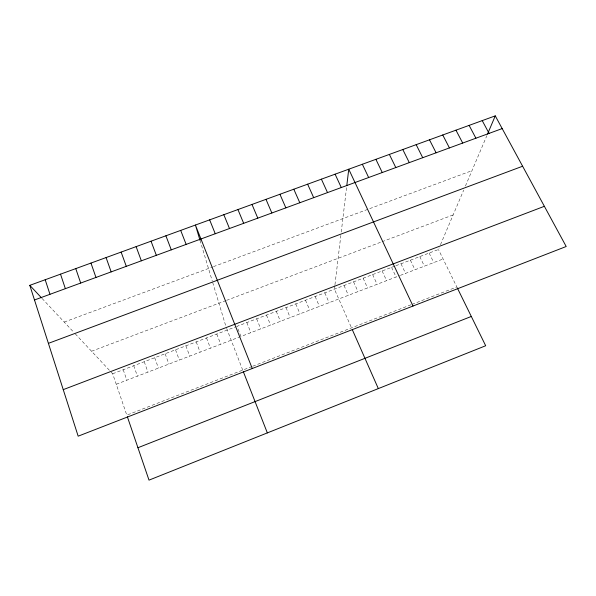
<?xml version="1.0" encoding="UTF-8"?>
<svg xmlns="http://www.w3.org/2000/svg" width="596" height="596" viewBox="0 0 596 596"><rect width="100%" height="100%" fill="white"/><g stroke="black" fill="none" stroke-linecap="round" stroke-linejoin="round"><path stroke-width="0.45" stroke-dasharray="2.98 2.23" d="M334.855 285.64L334.43 289.164L351.521 327.867M334.959 284.732L340.845 235.435M341.255 232.015L346.581 187.412M395.863 265.727L438.447 249.486L439.125 247.899M440.474 244.718L463.71 190.079M465.439 186.012L486.843 135.687M251.922 366.547L126.799 415.136L112.666 373.759L110.26 371.196M252.756 366.22L411.121 304.72M411.992 304.385L456.841 286.967L438.447 249.486M112.666 373.759L236.113 326.668M395.006 266.054L236.94 326.355L240.948 336.464L399.536 275.695M116.25 384.256L240.121 336.785M400.393 275.367L443.119 258.992M91.561 351.245L225.713 300.667M226.562 300.347L380.412 242.341M382.029 241.73L453.146 214.918M64.204 322.056L212.638 266.948M213.465 266.635L471.965 170.665M42.122 298.499L74.075 332.583M75.26 333.857L109.642 370.541M429.127 253.039L433.769 262.575M419.785 256.608L424.389 266.174M410.406 260.184L414.987 269.772M401.004 263.767L405.556 273.393M391.579 267.366L396.094 277.013M382.125 270.971L386.61 280.649M372.642 274.585L377.097 284.292M363.128 278.213L367.553 287.95M353.592 281.856L357.987 291.615M344.026 285.506L348.392 295.296M324.813 292.837L329.111 302.686M315.157 296.517L319.434 306.396M305.48 300.205L309.726 310.114M295.772 303.908L299.982 313.846M286.043 307.625L290.215 317.586M276.276 311.35L280.425 321.341M266.486 315.083L270.599 325.103M256.667 318.83L260.743 328.88M246.819 322.585L250.864 332.672M242.721 370.123L226.107 327.062M216.795 334.043L220.736 344.212M206.521 337.954L210.433 348.161M196.218 341.888L200.092 352.124M185.885 345.829L189.729 356.095M175.522 349.785L179.329 360.081M165.129 353.748L168.899 364.082M154.699 357.727L158.432 368.09M144.239 361.72L147.935 372.113M133.742 365.72L137.408 376.15M123.223 369.736L126.844 380.196M200.003 240.27L212.25 280.999M212.705 282.504L225.869 326.28"/><path stroke-width="0.89" d="M346.798 185.572L348.749 169.212L413.006 306.039M487.521 134.093L495.269 115.862L566.2 246.506L78.165 436.175L29.8 285.342L495.269 115.862M137.937 447.73L471.309 316.454M63.243 389.635L544.372 206.305M48.403 343.356L522.617 166.232M34.493 299.982L502.175 128.587M29.8 285.342L41.564 297.896M482.224 120.615L489.07 133.385M469.119 125.384L475.913 138.212M455.962 130.174L462.697 143.055M442.753 134.987L449.429 147.92M429.485 139.814L436.101 152.799M416.172 144.664L422.728 157.702M402.799 149.536L409.296 162.626M457.236 287.779L485.68 345.747L149.007 480.138L127.365 416.79M389.367 154.424L395.804 167.565M375.882 159.333L382.26 172.535M362.346 164.258L368.656 177.519M335.101 174.181L341.292 187.546M321.393 179.172L327.517 192.59M307.633 184.186L313.69 197.663M293.806 189.215L299.803 202.752M352.258 329.551L378.326 388.599M279.926 194.274L285.856 207.862M265.987 199.347L271.85 212.995M251.996 204.443L257.792 218.143M237.938 209.561L243.667 223.321M223.828 214.694L229.49 228.521M209.65 219.857L215.245 233.736M252.264 368.514L195.421 225.042L200.003 240.27M243.347 371.725L267.343 432.905M180.692 230.406L186.146 244.405M165.897 235.792L171.275 249.851M151.041 241.201L156.346 255.326M136.119 246.632L141.349 260.817M121.13 252.093L126.292 266.337M106.081 257.569L111.161 271.888M90.957 263.074L95.963 277.453M75.767 268.61L80.698 283.048M60.516 274.16L65.366 288.665M45.192 279.74L49.967 294.312"/></g></svg>
